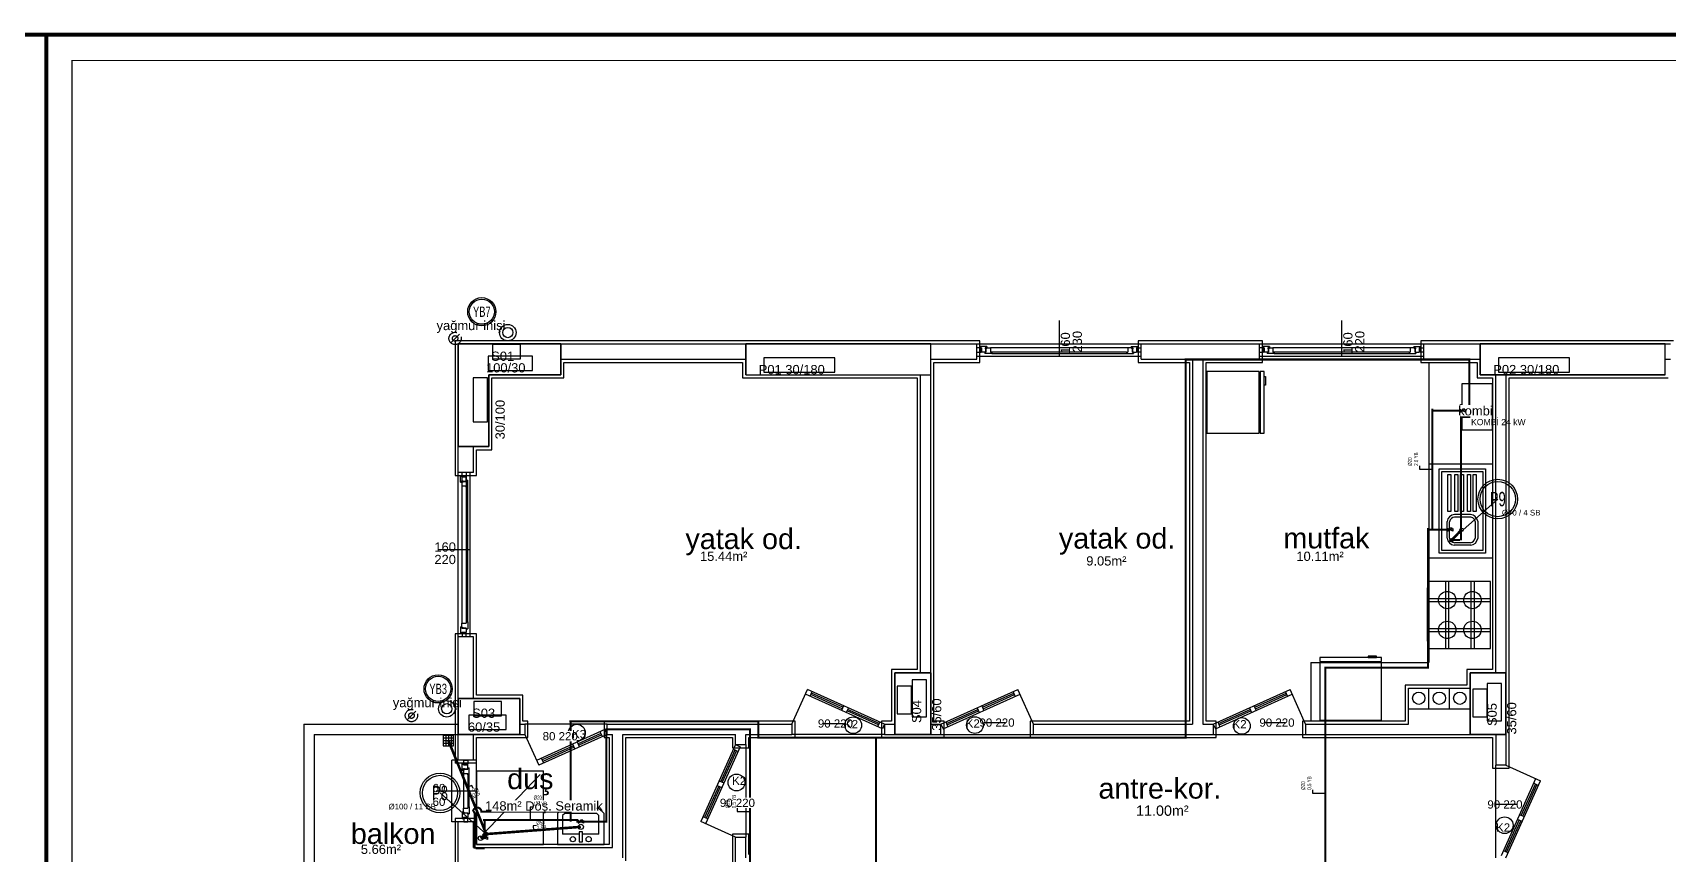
# Model space of a CAD drawing. Header units: centimetres. Extents: x -13133 to 30552, y -2 to 4552.
# Drawn here: x 12487 to 14079, y 2003 to 2802 of the extents above; entities that cross this region are included whole.
import ezdxf
from ezdxf.enums import TextEntityAlignment as Align

# ---------------------------------------------------------------- set-up
doc = ezdxf.new("R2010")
doc.units = ezdxf.units.CM
for name, pattern in [('BASMA HATTI', [31, 25, -6]), ('DASHED', [18, 12, -6]), ('PISSU HATTI', [26, 20, -6]), ('YAGMUR HATTI', [36, 30, -6])]:
    doc.linetypes.add(name, pattern=pattern)
for name, color, linetype in [('MTY-PISSU-CAP', 211, 'CONTINUOUS'), ('MTY-PISSU-KOLON', 211, 'DASHED'), ('MTY-TEMIZSU-CAP', 101, 'CONTINUOUS'), ('MTY-VANA', 1, 'CONTINUOUS'), ('MTY-YAGMURSU-KOLON NO', 7, 'CONTINUOUS'), ('MTY-YUK-BIRIMI', 7, 'CONTINUOUS'), ('ROTAS-CIHAZ', 135, 'CONTINUOUS'), ('ROTAS-MIMARI', 8, 'CONTINUOUS'), ('ROTAS-MIMARI-KOLON', 8, 'CONTINUOUS'), ('ROTAS-MIMARI-YAZI', 8, 'CONTINUOUS'), ('ROTAS-PAFTA', 7, 'CONTINUOUS'), ('ROTAS-PISSU-BORU-TAVANDAN', 6, 'PISSU HATTI'), ('ROTAS-PISSU-CAP', 211, 'CONTINUOUS'), ('ROTAS-PISSU-KOLONNO', 211, 'CONTINUOUS'), ('ROTAS-SICAKSU-BORU', 1, 'BASMA HATTI'), ('ROTAS-SOGUKSU-BORU', 5, 'CONTINUOUS'), ('ROTAS-TEFRIS', 15, 'CONTINUOUS'), ('ROTAS-YAGMUR-BORUSU', 3, 'YAGMUR HATTI')]:
    doc.layers.add(name, color=color, linetype=linetype)
doc.styles.add('ANOTATIVO', font='arial.ttf')
doc.styles.add('MTY_CAP', font='wturkce.SHX', dxfattribs={"width": 0.65, "height": 20})
doc.styles.add('MTYCAPLT', font='arial.ttf', dxfattribs={"width": 0.65, "height": 1})
doc.styles.add('ROTAS', font='arial.ttf')

# ---------------------------------------------------------------- blocks, each defined once
blk = doc.blocks.new('MTY-PIS SU CAP SB')
at = {"layer": 'MTY-PISSU-CAP'}
for p, q in [((0.83, 1.17), (0, 1.17)), ((0, 1.17), (0, 0))]:
    blk.add_line(p, q, dxfattribs=at)
at = {"layer": 'MTY-PISSU-CAP', "style": 'MTY_CAP', "width": 0.65}
blk.add_attdef('PSCP_001', (0.83, 1.29), '', height=1, dxfattribs=at)
at = {"layer": 'MTY-YUK-BIRIMI', "color": 211, "style": 'MTY_CAP', "width": 0.65}
blk.add_attdef('PS_001', (0.83, 0.07), '', height=1, dxfattribs=at)
blk = doc.blocks.new('MTY-PIS SU KOLON')
at = {"layer": 'MTY-PISSU-KOLON', "linetype": 'Continuous', "lineweight": -3}
blk.add_hatch(color=256, dxfattribs=at).paths.add_polyline_path([(-2.7, -0.1, 0.848135), (0, -0.1, -0.848135), (2.7, -0.1, 0.414214), (0, 2.6, 0.414214)])
blk.add_circle((0, 0), 3.5, dxfattribs=at)
blk = doc.blocks.new('MTY-KOLON NO PIS SU')
at = {"color": 6, "linetype": 'Continuous', "ltscale": 100}
blk.add_circle((0, 0), 27.5, dxfattribs=at)
at = {"color": 7, "linetype": 'Continuous', "ltscale": 100}
blk.add_circle((0, 0), 24.5, dxfattribs=at)
at = {"style": 'ANOTATIVO', "width": 0.65}
blk.add_attdef('K', text='', height=20, dxfattribs=at).set_placement((0, 0), align=Align.MIDDLE_CENTER)
blk = doc.blocks.new('MTY-KURESEL VANA')
at = {"layer": 'MTY-VANA'}
for p, q in [((0, 0), (0, 8)), ((0, 8), (8, 8))]:
    blk.add_line(p, q, dxfattribs=at)
blk.add_lwpolyline([(-10, 5), (-10, -5), (10, 5), (10, -5), (-10, 5)], dxfattribs=at)
at = {"layer": 'MTY-VANA', "style": 'MTYCAPLT', "width": 0.65}
blk.add_attdef('CAP', text='', height=10, dxfattribs=at).set_placement((-1.1, 0), align=Align.CENTER)
blk = doc.blocks.new('MTY-TEMIZ SU CAP MB')
at = {"layer": 'MTY-TEMIZSU-CAP'}
for p, q in [((0.83, 3.1), (0, 3.1)), ((0, 3.1), (0, 0))]:
    blk.add_line(p, q, dxfattribs=at)
at = {"layer": 'MTY-TEMIZSU-CAP', "style": 'MTY_CAP', "width": 0.65}
for tag, p in [('SOCP_001', (0.83, 4.92)), ('SCCP_001', (0.83, 1.92))]:
    blk.add_attdef(tag, p, '', height=1, dxfattribs=at)
at = {"layer": 'MTY-YUK-BIRIMI', "color": 101, "style": 'MTY_CAP', "width": 0.65}
for tag, p in [('SO_001', (0.83, 3.42)), ('SC_001', (0.83, 0.42))]:
    blk.add_attdef(tag, p, '', height=1, dxfattribs=at)
blk = doc.blocks.new('MTY-KOLON NO YAGMUR')
at = {"layer": 'MTY-YAGMURSU-KOLON NO', "linetype": 'Continuous', "ltscale": 100}
blk.add_circle((0, 0), 27.5, dxfattribs=at)
at = {"layer": 'MTY-YAGMURSU-KOLON NO', "color": 7, "linetype": 'Continuous', "ltscale": 100}
blk.add_circle((0, 0), 24.5, dxfattribs=at)
at = {"style": 'ANOTATIVO', "width": 0.65}
blk.add_attdef('K', text='', height=20, dxfattribs=at).set_placement((0, 0), align=Align.MIDDLE_CENTER)

msp = doc.modelspace()

# ---------------------------------------------------------------- linework, layer by layer
at = {"layer": 'ROTAS-MIMARI'}
for p, q in [((13485.8, 2522.1), (13485.8, 2487.4)), ((13760.8, 2522.1), (13760.8, 2487.4)), ((13000.8, 2502.2), (12897.8, 2502.2)), ((12897.8, 2502.2), (12897.8, 2399.2)), ((13180.8, 2502.2), (13000.8, 2502.2)), ((13360.8, 2502.2), (13180.8, 2502.2)), ((13408.8, 2502.2), (13360.8, 2502.2)), ((13408.8, 2481.2), (13408.8, 2502.2)), ((13683.8, 2502.2), (13562.8, 2502.2)), ((13562.8, 2502.2), (13562.8, 2481.2)), ((13683.8, 2481.2), (13683.8, 2502.2)), ((13895.8, 2502.2), (13837.8, 2502.2)), ((13837.8, 2502.2), (13837.8, 2481.2)), ((14075.8, 2502.2), (13895.8, 2502.2)), ((14083.8, 2502.2), (14075.8, 2502.2)), ((13000.8, 2499.2), (13180.8, 2499.2)), ((13000.8, 2484.2), (13180.8, 2484.2)), ((13360.8, 2499.2), (13405.8, 2499.2)), ((13360.8, 2484.2), (13405.8, 2484.2)), ((13405.8, 2484.2), (13405.8, 2499.2)), ((13405.8, 2484.2), (13405.8, 2499.2)), ((13405.8, 2499.2), (13565.8, 2499.2)), ((13409.8, 2495.2), (13405.8, 2495.2)), ((13405.8, 2491.2), (13409.8, 2491.2)), ((13405.8, 2487.4), (13565.8, 2487.4)), ((13409.1, 2496.8), (13409.1, 2495.4)), ((13415.5, 2496.8), (13409.1, 2496.8)), ((13410.3, 2495.4), (13409.1, 2495.4)), ((13409.8, 2491.2), (13409.8, 2495.2)), ((13410.3, 2495.4), (13410.3, 2491.2)), ((13414.3, 2491.2), (13410.3, 2491.2)), ((13413.4, 2491.2), (13414.6, 2491.2)), ((13413.4, 2491.2), (13413.4, 2489.8)), ((13420.2, 2489.8), (13413.4, 2489.8)), ((13414, 2495.4), (13414, 2494.4)), ((13415.5, 2495.4), (13414, 2495.4)), ((13414.3, 2494.4), (13414, 2494.4)), ((13414.3, 2494.4), (13414.3, 2491.2)), ((13414.6, 2495.4), (13419, 2495.4)), ((13414.6, 2495.4), (13414.6, 2494.9)), ((13414.9, 2494.9), (13414.6, 2494.9)), ((13414.9, 2494.4), (13414.6, 2494.4)), ((13414.6, 2494.4), (13414.6, 2491.2)), ((13414.9, 2494.9), (13414.9, 2494.4)), ((13415.5, 2496.8), (13415.5, 2495.4)), ((13552.6, 2495.4), (13419, 2495.4)), ((13419, 2495.4), (13419, 2491.2)), ((13420.2, 2491.2), (13419, 2491.2)), ((13551.4, 2491.2), (13420.2, 2491.2)), ((13420.2, 2491.2), (13420.2, 2489.8)), ((13420.2, 2489.8), (13551.4, 2489.8)), ((13551.4, 2491.2), (13551.4, 2489.8)), ((13551.4, 2491.2), (13552.6, 2491.2)), ((13551.4, 2489.8), (13558.2, 2489.8)), ((13557, 2495.4), (13552.6, 2495.4)), ((13552.6, 2495.4), (13552.6, 2491.2)), ((13556.1, 2496.8), (13556.1, 2495.4)), ((13556.1, 2496.8), (13562.5, 2496.8)), ((13556.1, 2495.4), (13557.6, 2495.4)), ((13556.7, 2494.9), (13557, 2494.9)), ((13556.7, 2494.9), (13556.7, 2494.4)), ((13556.7, 2494.4), (13557, 2494.4)), ((13557, 2495.4), (13557, 2494.9)), ((13557, 2494.4), (13557, 2491.2)), ((13558.2, 2491.2), (13557, 2491.2)), ((13557.3, 2494.4), (13557.3, 2491.2)), ((13557.3, 2494.4), (13557.6, 2494.4)), ((13557.3, 2491.2), (13561.3, 2491.2)), ((13557.6, 2495.4), (13557.6, 2494.4)), ((13558.2, 2491.2), (13558.2, 2489.8)), ((13561.3, 2495.4), (13561.3, 2491.2)), ((13561.3, 2495.4), (13562.5, 2495.4)), ((13561.8, 2495.2), (13565.8, 2495.2)), ((13561.8, 2491.2), (13561.8, 2495.2)), ((13565.8, 2491.2), (13561.8, 2491.2)), ((13562.5, 2496.8), (13562.5, 2495.4)), ((13565.8, 2499.2), (13680.8, 2499.2)), ((13565.8, 2484.2), (13565.8, 2499.2)), ((13565.8, 2484.2), (13615.8, 2484.2)), ((13615.8, 2484.2), (13615.8, 2129.2)), ((13625.8, 2484.2), (13625.8, 2129.2)), ((13625.8, 2484.2), (13680.8, 2484.2)), ((13680.8, 2484.2), (13680.8, 2499.2)), ((13680.8, 2484.2), (13680.8, 2499.2)), ((13680.8, 2499.2), (13840.8, 2499.2)), ((13684.8, 2495.2), (13680.8, 2495.2)), ((13680.8, 2491.2), (13684.8, 2491.2)), ((13680.8, 2487.4), (13840.8, 2487.4)), ((13684.1, 2496.8), (13684.1, 2495.4)), ((13690.5, 2496.8), (13684.1, 2496.8)), ((13685.3, 2495.4), (13684.1, 2495.4)), ((13684.8, 2491.2), (13684.8, 2495.2)), ((13685.3, 2495.4), (13685.3, 2491.2)), ((13689.3, 2491.2), (13685.3, 2491.2)), ((13688.4, 2491.2), (13689.6, 2491.2)), ((13688.4, 2491.2), (13688.4, 2489.8)), ((13695.2, 2489.8), (13688.4, 2489.8)), ((13689, 2495.4), (13689, 2494.4)), ((13690.5, 2495.4), (13689, 2495.4)), ((13689.3, 2494.4), (13689, 2494.4)), ((13689.3, 2494.4), (13689.3, 2491.2)), ((13689.6, 2495.4), (13694, 2495.4)), ((13689.6, 2495.4), (13689.6, 2494.9)), ((13689.9, 2494.9), (13689.6, 2494.9)), ((13689.9, 2494.4), (13689.6, 2494.4)), ((13689.6, 2494.4), (13689.6, 2491.2)), ((13689.9, 2494.9), (13689.9, 2494.4)), ((13690.5, 2496.8), (13690.5, 2495.4)), ((13827.6, 2495.4), (13694, 2495.4)), ((13694, 2495.4), (13694, 2491.2)), ((13695.2, 2491.2), (13694, 2491.2)), ((13826.4, 2491.2), (13695.2, 2491.2)), ((13695.2, 2491.2), (13695.2, 2489.8)), ((13695.2, 2489.8), (13826.4, 2489.8)), ((13826.4, 2491.2), (13826.4, 2489.8)), ((13826.4, 2491.2), (13827.6, 2491.2)), ((13826.4, 2489.8), (13833.2, 2489.8)), ((13832, 2495.4), (13827.6, 2495.4)), ((13827.6, 2495.4), (13827.6, 2491.2)), ((13831.1, 2496.8), (13831.1, 2495.4)), ((13831.1, 2496.8), (13837.5, 2496.8)), ((13831.1, 2495.4), (13832.6, 2495.4)), ((13831.7, 2494.9), (13832, 2494.9)), ((13831.7, 2494.9), (13831.7, 2494.4)), ((13831.7, 2494.4), (13832, 2494.4)), ((13832, 2495.4), (13832, 2494.9)), ((13832, 2494.4), (13832, 2491.2)), ((13833.2, 2491.2), (13832, 2491.2)), ((13832.3, 2494.4), (13832.3, 2491.2)), ((13832.3, 2494.4), (13832.6, 2494.4)), ((13832.3, 2491.2), (13836.3, 2491.2)), ((13832.6, 2495.4), (13832.6, 2494.4)), ((13833.2, 2491.2), (13833.2, 2489.8)), ((13836.3, 2495.4), (13836.3, 2491.2)), ((13836.3, 2495.4), (13837.5, 2495.4)), ((13836.8, 2495.2), (13840.8, 2495.2)), ((13836.8, 2491.2), (13836.8, 2495.2)), ((13840.8, 2491.2), (13836.8, 2491.2)), ((13837.5, 2496.8), (13837.5, 2495.4)), ((13840.8, 2499.2), (13895.8, 2499.2)), ((13840.8, 2484.2), (13840.8, 2499.2)), ((13840.8, 2484.2), (13840.8, 2499.2)), ((13840.8, 2484.2), (13895.8, 2484.2)), ((14075.8, 2499.2), (14080.8, 2499.2)), ((14075.8, 2484.2), (14080.8, 2484.2)), ((13003.8, 2481.2), (13177.8, 2481.2)), ((13003.8, 2466.2), (13003.8, 2481.2)), ((13177.8, 2481.2), (13177.8, 2466.2)), ((13350.8, 2179.2), (13350.8, 2469.2)), ((13360.8, 2179.2), (13360.8, 2469.2)), ((13363.8, 2481.2), (13408.8, 2481.2)), ((13363.8, 2466.2), (13363.8, 2481.2)), ((13562.8, 2481.2), (13612.8, 2481.2)), ((13612.8, 2481.2), (13612.8, 2132.2)), ((13628.8, 2132.2), (13628.8, 2481.2)), ((13628.8, 2481.2), (13683.8, 2481.2)), ((13680.6, 2472.2), (13629.5, 2472.2)), ((13629.5, 2472.2), (13629.5, 2412.2)), ((13680.6, 2412.2), (13680.6, 2472.2)), ((13681.6, 2472.2), (13681.6, 2412.2)), ((13685.5, 2472.2), (13681.6, 2472.2)), ((13685.5, 2412.2), (13685.5, 2472.2)), ((13837.8, 2481.2), (13892.8, 2481.2)), ((13845.8, 2481.2), (13845.8, 2189.2)), ((13892.8, 2481.2), (13892.8, 2466.2)), ((13910.8, 2469.2), (13900.8, 2469.2)), ((13910.8, 2179.2), (13910.8, 2469.2)), ((13920.8, 2469.2), (13920.8, 2179.2)), ((12933.8, 2396.2), (12933.8, 2466.2)), ((12933.8, 2466.2), (13003.8, 2466.2)), ((13177.8, 2466.2), (13347.8, 2466.2)), ((13347.8, 2466.2), (13347.8, 2182.2)), ((13363.8, 2177.2), (13363.8, 2466.2)), ((13680.6, 2467.2), (13681.6, 2467.2)), ((13685.5, 2467.5), (13686.6, 2467.5)), ((13685.5, 2459.1), (13685.5, 2467.5)), ((13686.6, 2459.1), (13685.5, 2459.1)), ((13686.6, 2467.5), (13686.6, 2459.1)), ((13877.8, 2460.2), (13877.8, 2415.2)), ((13907.8, 2460.2), (13877.8, 2460.2)), ((13892.8, 2466.2), (13897.8, 2466.2)), ((13897.8, 2466.2), (13907.8, 2466.2)), ((13907.8, 2466.2), (13907.8, 2182.2)), ((13907.8, 2415.2), (13907.8, 2460.2)), ((13923.8, 2179.2), (13923.8, 2466.2)), ((13923.8, 2466.2), (14078.8, 2466.2)), ((13876.5, 2435.2), (13876.5, 2440.1)), ((13876.5, 2440.1), (13877.8, 2440.1)), ((13877.8, 2435.2), (13876.5, 2435.2)), ((13629.5, 2412.2), (13680.6, 2412.2)), ((13680.6, 2417.2), (13681.6, 2417.2)), ((13681.6, 2412.2), (13685.5, 2412.2)), ((13907.8, 2415.2), (13877.8, 2415.2)), ((12897.8, 2399.2), (12897.8, 2371.2)), ((12900.8, 2374.2), (12900.8, 2399.2)), ((12915.8, 2374.2), (12915.8, 2399.2)), ((12918.8, 2371.2), (12918.8, 2396.2)), ((12918.8, 2396.2), (12933.8, 2396.2)), ((12915.8, 2374.2), (12900.8, 2374.2)), ((12900.8, 2214.2), (12900.8, 2374.2)), ((12904.8, 2370.2), (12904.8, 2374.2)), ((12908.8, 2374.2), (12908.8, 2370.2)), ((12912.6, 2214.2), (12912.6, 2374.2)), ((13845.8, 2382.5), (13907.8, 2382.5)), ((13855.9, 2295.7), (13855.9, 2377.5)), ((13855.9, 2377.5), (13900.9, 2377.5)), ((13858.4, 2298.2), (13858.4, 2375)), ((13858.4, 2375), (13898.4, 2375)), ((13864.1, 2336.2), (13864.1, 2372.2)), ((13864.1, 2372.2), (13867.1, 2372.2)), ((13867.1, 2372.2), (13867.1, 2336.2)), ((13870.9, 2336.2), (13870.9, 2372.2)), ((13870.9, 2372.2), (13873.9, 2372.2)), ((13873.9, 2372.2), (13873.9, 2336.2)), ((13876.4, 2336.2), (13876.4, 2372.2)), ((13876.4, 2372.2), (13879.4, 2372.2)), ((13879.4, 2372.2), (13879.4, 2336.2)), ((13883.2, 2336.2), (13883.2, 2372.2)), ((13883.2, 2372.2), (13886.2, 2372.2)), ((13886.2, 2372.2), (13886.2, 2336.2)), ((13888.7, 2336.2), (13888.7, 2372.2)), ((13888.7, 2372.2), (13891.7, 2372.2)), ((13891.7, 2372.2), (13891.7, 2336.2)), ((13898.4, 2375), (13898.4, 2298.2)), ((13900.9, 2377.5), (13900.9, 2295.7)), ((12897.8, 2371.2), (12918.8, 2371.2)), ((12903.2, 2370.9), (12904.6, 2370.9)), ((12903.2, 2364.5), (12903.2, 2370.9)), ((12903.2, 2364.5), (12904.6, 2364.5)), ((12904.6, 2370.9), (12904.6, 2227.4)), ((12904.6, 2369.7), (12904.6, 2370.9)), ((12904.6, 2369.7), (12908.8, 2369.7)), ((12904.6, 2366), (12905.6, 2366)), ((12904.6, 2364.5), (12904.6, 2366)), ((12904.6, 2365.4), (12904.6, 2361)), ((12904.6, 2365.4), (12905.1, 2365.4)), ((12904.6, 2361), (12908.8, 2361)), ((12908.8, 2370.2), (12904.8, 2370.2)), ((12905.1, 2365.1), (12905.1, 2365.4)), ((12905.1, 2365.1), (12905.6, 2365.1)), ((12905.6, 2365.7), (12905.6, 2366)), ((12905.6, 2365.7), (12908.8, 2365.7)), ((12905.6, 2365.1), (12905.6, 2365.4)), ((12905.6, 2365.4), (12908.8, 2365.4)), ((12908.8, 2369.7), (12908.8, 2228.6)), ((12908.8, 2365.7), (12908.8, 2369.7)), ((12908.8, 2366.6), (12908.8, 2365.4)), ((12908.8, 2366.6), (12910.2, 2366.6)), ((12908.8, 2359.8), (12908.8, 2361)), ((12908.8, 2359.8), (12910.2, 2359.8)), ((12910.2, 2228.6), (12910.2, 2366.6)), ((12910.2, 2359.8), (12910.2, 2366.6)), ((13863.4, 2310), (13863.4, 2326.4)), ((13867.1, 2336.2), (13864.1, 2336.2)), ((13865.9, 2310.3), (13865.9, 2326.1)), ((13886.1, 2333.2), (13870.7, 2333.2)), ((13884.4, 2330.7), (13870.7, 2330.7)), ((13873.9, 2336.2), (13870.9, 2336.2)), ((13879.4, 2336.2), (13876.4, 2336.2)), ((13886.2, 2336.2), (13883.2, 2336.2)), ((13891.7, 2336.2), (13888.7, 2336.2)), ((13890.9, 2326.3), (13890.9, 2310.1)), ((13893.4, 2326.6), (13893.4, 2309.8)), ((12881.2, 2299.2), (12912.6, 2299.2)), ((13900.9, 2295.7), (13855.9, 2295.7)), ((13898.4, 2298.2), (13858.4, 2298.2)), ((13886.5, 2303.2), (13870.3, 2303.2)), ((13886.3, 2305.7), (13870.6, 2305.7)), ((13907.8, 2290.7), (13845.8, 2290.7)), ((13844.5, 2261.8), (13845.8, 2261.8)), ((13844.5, 2220), (13844.5, 2261.8)), ((13905.8, 2267.9), (13845.8, 2267.9)), ((13845.8, 2202.9), (13845.8, 2267.9)), ((13861.9, 2267.9), (13861.9, 2202.9)), ((13864.9, 2267.9), (13864.9, 2202.9)), ((13886.7, 2267.9), (13886.7, 2202.9)), ((13889.7, 2267.9), (13889.7, 2202.9)), ((13905.8, 2202.9), (13905.8, 2267.9)), ((13845.8, 2251.4), (13905.8, 2251.4)), ((13845.8, 2248.4), (13905.8, 2248.4)), ((12897.8, 2217.2), (12897.8, 2154.2)), ((12918.8, 2217.2), (12897.8, 2217.2)), ((12900.8, 2154.2), (12900.8, 2214.2)), ((12915.8, 2214.2), (12900.8, 2214.2)), ((12903.2, 2223.9), (12903.2, 2217.5)), ((12903.2, 2223.9), (12904.6, 2223.9)), ((12903.2, 2217.5), (12904.6, 2217.5)), ((12904.6, 2227.4), (12908.8, 2227.4)), ((12904.6, 2223), (12904.6, 2227.4)), ((12904.6, 2223.9), (12904.6, 2222.4)), ((12904.6, 2223), (12905.1, 2223)), ((12904.6, 2222.4), (12905.6, 2222.4)), ((12904.6, 2218.7), (12904.6, 2217.5)), ((12904.6, 2218.7), (12908.8, 2218.7)), ((12904.8, 2218.2), (12904.8, 2214.2)), ((12908.8, 2218.2), (12904.8, 2218.2)), ((12905.1, 2223.3), (12905.6, 2223.3)), ((12905.1, 2223.3), (12905.1, 2223)), ((12905.6, 2223.3), (12905.6, 2223)), ((12905.6, 2223), (12908.8, 2223)), ((12905.6, 2222.7), (12905.6, 2222.4)), ((12905.6, 2222.7), (12908.8, 2222.7)), ((12908.8, 2228.6), (12908.8, 2227.4)), ((12908.8, 2228.6), (12910.2, 2228.6)), ((12908.8, 2221.8), (12908.8, 2223)), ((12908.8, 2222.7), (12908.8, 2218.7)), ((12908.8, 2221.8), (12910.2, 2221.8)), ((12908.8, 2214.2), (12908.8, 2218.2)), ((12910.2, 2228.6), (12910.2, 2221.8)), ((12915.8, 2154.2), (12915.8, 2214.2)), ((12918.8, 2157.2), (12918.8, 2217.2)), ((13844.5, 2210), (13844.5, 2220)), ((13845.8, 2222.3), (13905.8, 2222.3)), ((13845.8, 2219.3), (13905.8, 2219.3)), ((13845.8, 2210), (13844.5, 2210)), ((13845.8, 2202.9), (13905.8, 2202.9)), ((13322.8, 2182.2), (13322.8, 2132.2)), ((13347.8, 2182.2), (13322.8, 2182.2)), ((13730.8, 2189.2), (13845.8, 2189.2)), ((13730.8, 2189.2), (13730.8, 2132.2)), ((13799.6, 2194.1), (13739.6, 2194.1)), ((13739.6, 2194.1), (13739.6, 2190.2)), ((13739.6, 2190.2), (13799.6, 2190.2)), ((13799.6, 2189.2), (13739.6, 2189.2)), ((13739.6, 2189.2), (13739.6, 2133.1)), ((13744.6, 2189.2), (13744.6, 2190.2)), ((13794.9, 2195.2), (13786.6, 2195.2)), ((13786.6, 2195.2), (13786.6, 2194.1)), ((13786.6, 2194.1), (13794.9, 2194.1)), ((13794.6, 2189.2), (13794.6, 2190.2)), ((13794.9, 2194.1), (13794.9, 2195.2)), ((13799.6, 2190.2), (13799.6, 2194.1)), ((13799.6, 2133.1), (13799.6, 2189.2)), ((13907.8, 2182.2), (13882.8, 2182.2)), ((13882.8, 2182.2), (13882.8, 2167.2)), ((13363.8, 2132.2), (13363.8, 2177.2)), ((13882.8, 2167.2), (13822.8, 2167.2)), ((13822.8, 2167.2), (13822.8, 2164.2)), ((13923.8, 2119.2), (13923.8, 2179.2)), ((12897.8, 2154.2), (12897.8, 2119.2)), ((12963.8, 2157.2), (12918.8, 2157.2)), ((12963.8, 2132.2), (12963.8, 2157.2)), ((13225.8, 2129.2), (13240.9, 2162.9)), ((13313.8, 2124.7), (13238.9, 2158.3)), ((13315.8, 2129.2), (13240.9, 2162.9)), ((13243.5, 2156.3), (13245.5, 2160.8)), ((13274.8, 2144.2), (13244.2, 2157.9)), ((13275.4, 2145.6), (13244.8, 2159.3)), ((13370.8, 2129.2), (13445.7, 2162.9)), ((13372.9, 2124.7), (13447.8, 2158.3)), ((13411.2, 2145.6), (13441.8, 2159.3)), ((13411.9, 2144.2), (13442.5, 2157.9)), ((13443.2, 2156.3), (13441.1, 2160.8)), ((13460.8, 2129.2), (13445.7, 2162.9)), ((13635.8, 2129.2), (13710.7, 2162.9)), ((13637.9, 2124.7), (13712.8, 2158.3)), ((13676.2, 2145.6), (13706.8, 2159.3)), ((13676.9, 2144.2), (13707.5, 2157.9)), ((13708.2, 2156.3), (13706.1, 2160.8)), ((13725.8, 2129.2), (13710.7, 2162.9)), ((13822.8, 2164.2), (13822.8, 2132.2)), ((13825.8, 2129.2), (13825.8, 2164.2)), ((13825.8, 2164.2), (13885.8, 2164.2)), ((13825.8, 2164.2), (13885.8, 2164.2)), ((13825.8, 2164.2), (13885.8, 2164.2)), ((13825.8, 2164.2), (13885.8, 2164.2)), ((13825.8, 2164.2), (13885.8, 2164.2)), ((13845.8, 2144.2), (13845.8, 2164.2)), ((13865.8, 2144.2), (13865.8, 2164.2)), ((13276.1, 2147.1), (13274.1, 2142.5)), ((13280.7, 2145), (13278.6, 2140.5)), ((13309.9, 2128.4), (13279.4, 2142.1)), ((13310.6, 2129.8), (13280, 2143.5)), ((13376.1, 2129.8), (13406.7, 2143.5)), ((13376.7, 2128.4), (13407.3, 2142.1)), ((13406, 2145), (13408, 2140.5)), ((13410.5, 2147.1), (13412.6, 2142.5)), ((13641.1, 2129.8), (13671.7, 2143.5)), ((13641.7, 2128.4), (13672.3, 2142.1)), ((13671, 2145), (13673, 2140.5)), ((13675.5, 2147.1), (13677.6, 2142.5)), ((13825.8, 2144.2), (13885.8, 2144.2)), ((12896.4, 2118.1), (12886.4, 2118.1)), ((12886.4, 2118.1), (12886.4, 2108.1)), ((12888.8, 2118.1), (12888.8, 2108.1)), ((12891.4, 2118.1), (12891.4, 2108.1)), ((12894.1, 2118.1), (12894.1, 2108.1)), ((12896.4, 2108.1), (12896.4, 2118.1)), ((12897.8, 2119.2), (12897.8, 2091.2)), ((12900.8, 2094.2), (12900.8, 2119.2)), ((12915.8, 2094.2), (12915.8, 2119.2)), ((12960.8, 2129.2), (12965.8, 2129.2)), ((12960.8, 2119.2), (12965.8, 2119.2)), ((12968.8, 2132.2), (12963.8, 2132.2)), ((13045.8, 2129.2), (12965.8, 2129.2)), ((12965.8, 2119.2), (12979.3, 2089.3)), ((12968.8, 2116.2), (12968.8, 2132.2)), ((13043.8, 2123.8), (12977.2, 2093.9)), ((13045.8, 2119.2), (12979.3, 2089.3)), ((12989.8, 2117.9), (13007.9, 2117.9)), ((13039.9, 2120.1), (13017.7, 2110.1)), ((13040.6, 2118.7), (13018.3, 2108.7)), ((13041.3, 2117.2), (13039.2, 2121.7)), ((13228.8, 2132.2), (13043, 2132.2)), ((13043, 2132.2), (13043, 2116.2)), ((13045.8, 2119.2), (13043.8, 2123.8)), ((13046, 2129.2), (13225.8, 2129.2)), ((13046, 2119.2), (13046, 2129.2)), ((13046, 2119.2), (13051, 2119.2)), ((13051, 2009.2), (13051, 2119.2)), ((13061, 2119.2), (13170.8, 2119.2)), ((13061, 1999.2), (13061, 2119.2)), ((13170.8, 2109.2), (13170.8, 2119.2)), ((13180.8, 2109.2), (13180.8, 2119.2)), ((13180.8, 2119.2), (13225.8, 2119.2)), ((13225.8, 2129.2), (13225.8, 2119.2)), ((13315.8, 2119.2), (13225.8, 2119.2)), ((13228.8, 2116.2), (13228.8, 2132.2)), ((13256.7, 2129.9), (13276, 2129.9)), ((13311.3, 2131.3), (13309.2, 2126.7)), ((13322.8, 2132.2), (13312.8, 2132.2)), ((13312.8, 2132.2), (13312.8, 2116.2)), ((13315.8, 2129.2), (13313.8, 2124.7)), ((13315.8, 2129.2), (13325.8, 2129.2)), ((13315.8, 2129.2), (13315.8, 2119.2)), ((13315.8, 2119.2), (13325.8, 2119.2)), ((13360.8, 2129.2), (13370.8, 2129.2)), ((13360.8, 2119.2), (13370.8, 2119.2)), ((13373.8, 2132.2), (13363.8, 2132.2)), ((13370.8, 2119.2), (13370.8, 2129.2)), ((13370.8, 2129.2), (13372.9, 2124.7)), ((13370.8, 2119.2), (13460.8, 2119.2)), ((13373.8, 2116.2), (13373.8, 2132.2)), ((13375.4, 2131.3), (13377.4, 2126.7)), ((13414, 2130.8), (13433.4, 2130.8)), ((13612.8, 2132.2), (13457.8, 2132.2)), ((13457.8, 2132.2), (13457.8, 2116.2)), ((13460.8, 2129.2), (13615.8, 2129.2)), ((13460.8, 2119.2), (13460.8, 2129.2)), ((13460.8, 2119.2), (13635.8, 2119.2)), ((13625.8, 2129.2), (13635.8, 2129.2)), ((13638.8, 2132.2), (13628.8, 2132.2)), ((13635.8, 2129.2), (13635.8, 2119.2)), ((13635.8, 2129.2), (13637.9, 2124.7)), ((13635.8, 2119.2), (13725.8, 2119.2)), ((13638.8, 2116.2), (13638.8, 2132.2)), ((13640.4, 2131.3), (13642.4, 2126.7)), ((13686.5, 2130.8), (13705.8, 2130.8)), ((13822.8, 2132.2), (13722.8, 2132.2)), ((13722.8, 2132.2), (13722.8, 2116.2)), ((13725.8, 2129.2), (13825.8, 2129.2)), ((13725.8, 2129.2), (13725.8, 2119.2)), ((13725.8, 2119.2), (13885.8, 2119.2)), ((13739.6, 2133.1), (13799.6, 2133.1)), ((13910.8, 2119.2), (13910.8, 2089.2)), ((13920.8, 2119.2), (13920.8, 2089.2)), ((13923.8, 2086.2), (13923.8, 2119.2)), ((12886.4, 2115.7), (12896.4, 2115.7)), ((12886.4, 2113.1), (12896.4, 2113.1)), ((12886.4, 2110.6), (12896.4, 2110.6)), ((12886.4, 2108.1), (12896.4, 2108.1)), ((12918.8, 2116.2), (12960.8, 2116.2)), ((12918.8, 2091.2), (12918.8, 2116.2)), ((12960.8, 2116.2), (12968.8, 2116.2)), ((13013.1, 2108.1), (12982.5, 2094.3)), ((13013.8, 2106.6), (12983.2, 2092.9)), ((13014.4, 2105.1), (13012.4, 2109.7)), ((13019, 2107.2), (13016.9, 2111.7)), ((13043, 2116.2), (13048, 2116.2)), ((13048, 2116.2), (13048, 2012.2)), ((13064, 2116.2), (13167.8, 2116.2)), ((13064, 1996.2), (13064, 2116.2)), ((13170.8, 2109.2), (13137.2, 2034.4)), ((13175.4, 2107.2), (13141.7, 2032.3)), ((13170.3, 2104), (13156.5, 2073.4)), ((13171.7, 2103.4), (13158, 2072.8)), ((13167.8, 2116.2), (13167.8, 2106.2)), ((13167.8, 2106.2), (13183.8, 2106.2)), ((13168.8, 2104.7), (13173.3, 2102.6)), ((13170.8, 2109.2), (13180.8, 2109.2)), ((13170.8, 2109.2), (13175.4, 2107.2)), ((13180.8, 2109.2), (13180.8, 2019.2)), ((13183.8, 2106.2), (13183.8, 2116.2)), ((13183.8, 2116.2), (13228.8, 2116.2)), ((13312.8, 2116.2), (13373.8, 2116.2)), ((13457.8, 2116.2), (13638.8, 2116.2)), ((13722.8, 2116.2), (13882.8, 2116.2)), ((13882.8, 2116.2), (13907.8, 2116.2)), ((13907.8, 2116.2), (13907.8, 2086.2)), ((12894.8, 2034.2), (12894.8, 2094.2)), ((12900.8, 2094.2), (12894.8, 2094.2)), ((12918.8, 2091.2), (12897.8, 2091.2)), ((12915.8, 2094.2), (12900.8, 2094.2)), ((12904.7, 2084.5), (12904.7, 2090.9)), ((12904.7, 2090.9), (12906.1, 2090.9)), ((12906.1, 2089.7), (12906.1, 2090.9)), ((12906.1, 2089.7), (12910.3, 2089.7)), ((12906.1, 2084.5), (12906.1, 2086)), ((12906.1, 2086), (12907.1, 2086)), ((12906.3, 2090.2), (12906.3, 2094.2)), ((12906.3, 2094.2), (12910.3, 2094.2)), ((12910.3, 2090.2), (12906.3, 2090.2)), ((12907.1, 2085.7), (12907.1, 2086)), ((12907.1, 2085.7), (12910.3, 2085.7)), ((12910.3, 2094.2), (12910.3, 2090.2)), ((12910.3, 2085.7), (12910.3, 2089.7)), ((12910.3, 2086.6), (12911.7, 2086.6)), ((12910.3, 2086.6), (12910.3, 2085.4)), ((12911.7, 2079.8), (12911.7, 2086.6)), ((12918.8, 2094.2), (12915.8, 2094.2)), ((12918.8, 2034.2), (12918.8, 2094.2)), ((12981.8, 2095.9), (12983.8, 2091.4)), ((13907.8, 2086.2), (13923.8, 2086.2)), ((13920.8, 2089.2), (13910.8, 2089.2)), ((13910.8, 1999.2), (13910.8, 2089.2)), ((13920.8, 2089.2), (13954.5, 2074.1)), ((12904.7, 2084.5), (12906.1, 2084.5)), ((12906.1, 2085.4), (12906.6, 2085.4)), ((12906.1, 2085.4), (12906.1, 2081)), ((12906.1, 2081), (12910.3, 2081)), ((12906.1, 2081), (12906.1, 2047.4)), ((12906.6, 2085.1), (12906.6, 2085.4)), ((12906.6, 2085.1), (12907.1, 2085.1)), ((12907.1, 2085.4), (12910.3, 2085.4)), ((12907.1, 2085.1), (12907.1, 2085.4)), ((12910.3, 2079.8), (12910.3, 2081)), ((12910.3, 2079.8), (12911.7, 2079.8)), ((12910.3, 2079.8), (12910.3, 2048.6)), ((12911.7, 2048.6), (12911.7, 2079.8)), ((12918.8, 2012.2), (12918.8, 2083.6)), ((12918.8, 2083.6), (12918.8, 2012.2)), ((12918.8, 2083.6), (12983.8, 2083.6)), ((12980.8, 2080.1), (12924.6, 2021.5)), ((12983.8, 2012.2), (12983.8, 2083.6)), ((13155, 2074.1), (13159.6, 2072)), ((13916.3, 2001.3), (13949.9, 2076.2)), ((13920.8, 1999.2), (13954.5, 2074.1)), ((13935.7, 2040.3), (13949.5, 2070.9)), ((13937.2, 2039.6), (13950.9, 2070.2)), ((13947.9, 2071.6), (13952.4, 2069.6)), ((12879.6, 2064.2), (12918.8, 2064.2)), ((13154.5, 2068.8), (13140.7, 2038.2)), ((13155.9, 2068.2), (13142.2, 2037.6)), ((13153, 2069.5), (13157.5, 2067.5)), ((12904.7, 2043.9), (12904.7, 2037.5)), ((12904.7, 2043.9), (12906.1, 2043.9)), ((12906.1, 2047.4), (12910.3, 2047.4)), ((12906.1, 2043), (12906.1, 2047.4)), ((12906.1, 2043.9), (12906.1, 2042.4)), ((12906.1, 2043), (12906.6, 2043)), ((12906.1, 2042.4), (12907.1, 2042.4)), ((12906.1, 2038.7), (12906.1, 2037.5)), ((12906.1, 2038.7), (12910.3, 2038.7)), ((12906.3, 2038.2), (12906.3, 2034.2)), ((12910.3, 2038.2), (12906.3, 2038.2)), ((12906.6, 2043.3), (12907.1, 2043.3)), ((12906.6, 2043.3), (12906.6, 2043)), ((12907.1, 2043.3), (12907.1, 2043)), ((12907.1, 2043), (12910.3, 2043)), ((12907.1, 2042.7), (12907.1, 2042.4)), ((12907.1, 2042.7), (12910.3, 2042.7)), ((12910.3, 2048.6), (12910.3, 2047.4)), ((12910.3, 2048.6), (12911.7, 2048.6)), ((12910.3, 2041.8), (12910.3, 2043)), ((12910.3, 2042.7), (12910.3, 2038.7)), ((12910.3, 2041.8), (12911.7, 2041.8)), ((12910.3, 2034.2), (12910.3, 2038.2)), ((12911.7, 2048.6), (12911.7, 2041.8)), ((13002.5, 2047.2), (12997.5, 2042.2)), ((12997.5, 2042.2), (12997.5, 2012.2)), ((13037.9, 2047.2), (13002.5, 2047.2)), ((13004.6, 2042.2), (13002.5, 2040.2)), ((13002.5, 2040.2), (13002.5, 2022.2)), ((13035.8, 2042.2), (13004.6, 2042.2)), ((13037.9, 2040.2), (13035.8, 2042.2)), ((13042.9, 2042.2), (13037.9, 2047.2)), ((13037.9, 2022.2), (13037.9, 2040.2)), ((13042.9, 2012.2), (13042.9, 2042.2)), ((13143.8, 2036.9), (13139.2, 2038.9)), ((13161.3, 2052.5), (13180.6, 2052.5)), ((13931, 2051.1), (13911.7, 2051.1)), ((13938.7, 2039), (13934.1, 2041)), ((12900.8, 2034.2), (12894.8, 2034.2)), ((12897.8, 2037.2), (12897.8, 1981.2)), ((12918.8, 2037.2), (12897.8, 2037.2)), ((12900.8, 1984.2), (12900.8, 2034.2)), ((12915.8, 2034.2), (12900.8, 2034.2)), ((12904.7, 2037.5), (12906.1, 2037.5)), ((12906.3, 2034.2), (12910.3, 2034.2)), ((12915.8, 2009.2), (12915.8, 2034.2)), ((12918.8, 2034.2), (12915.8, 2034.2)), ((13018.5, 2022.2), (13002.5, 2022.2)), ((13021.9, 2024.5), (13018.5, 2024.5)), ((13018.5, 2024.5), (13018.5, 2014.5)), ((13021.9, 2014.5), (13021.9, 2024.5)), ((13037.9, 2022.2), (13021.9, 2022.2)), ((13170.8, 2019.2), (13137.2, 2034.4)), ((13183.8, 2022.2), (13167.8, 2022.2)), ((13167.8, 2022.2), (13167.8, 1747.2)), ((13183.8, 2002.2), (13183.8, 2022.2)), ((13919.9, 2005.1), (13933.7, 2035.7)), ((13921.4, 2004.5), (13935.1, 2035.1)), ((13936.6, 2034.4), (13932.1, 2036.4)), ((12915.8, 2009.2), (13051, 2009.2)), ((13048, 2012.2), (12918.8, 2012.2)), ((12918.8, 2012.2), (12983.8, 2012.2)), ((12997.5, 2012.2), (13042.9, 2012.2)), ((13018.5, 2014.5), (13021.9, 2014.5)), ((13170.8, 1744.2), (13170.8, 2019.2)), ((13170.8, 2019.2), (13180.8, 2019.2)), ((13180.8, 1999.2), (13180.8, 2019.2)), ((13922.9, 2003.8), (13918.3, 2005.8))]:
    msp.add_line(p, q, dxfattribs=at)
for points in [[(12900.8, 2399.2), (12900.8, 2499.2)], [(12900.8, 2499.2), (13000.8, 2499.2)], [(13000.8, 2499.2), (13000.8, 2469.2)], [(13180.8, 2469.2), (13180.8, 2499.2)], [(13180.8, 2499.2), (13360.8, 2499.2)], [(13360.8, 2469.2), (13360.8, 2499.2)], [(14075.8, 2469.2), (13895.8, 2469.2), (13895.8, 2499.2)], [(13895.8, 2499.2), (14075.8, 2499.2)], [(14075.8, 2469.2), (14075.8, 2499.2)], [(13000.8, 2469.2), (12930.8, 2469.2)], [(12930.8, 2469.2), (12930.8, 2399.2)], [(13180.8, 2469.2), (13360.8, 2469.2)], [(12930.8, 2399.2), (12900.8, 2399.2)], [(13870.7, 2333.2), (13868.1, 2332.5), (13865.9, 2331), (13864.3, 2328.9), (13863.4, 2326.4)], [(13871, 2330.7), (13869.2, 2330.2), (13867.7, 2329.3), (13866.6, 2327.9), (13865.9, 2326.1)], [(13890.9, 2326.3), (13890, 2328.3), (13888.5, 2329.8), (13886.6, 2330.6), (13884.4, 2330.7)], [(13893.4, 2326.6), (13892.5, 2329.1), (13890.8, 2331.1), (13888.7, 2332.5), (13886.1, 2333.2)], [(13863.4, 2310), (13864.3, 2307.6), (13865.8, 2305.5), (13867.9, 2304), (13870.3, 2303.2)], [(13865.9, 2310.3), (13866.5, 2308.6), (13867.5, 2307.3), (13868.9, 2306.3), (13870.6, 2305.7)], [(13886.3, 2305.7), (13887.9, 2306.3), (13889.2, 2307.2), (13890.3, 2308.5), (13890.9, 2310.1)], [(13886.5, 2303.2), (13888.9, 2304), (13891, 2305.4), (13892.5, 2307.4), (13893.4, 2309.8)], [(13325.8, 2119.2), (13325.8, 2179.2)], [(13325.8, 2179.2), (13360.8, 2179.2)], [(13360.8, 2179.2), (13360.8, 2119.2)], [(13885.8, 2119.2), (13885.8, 2179.2)], [(13885.8, 2179.2), (13920.8, 2179.2)], [(13920.8, 2179.2), (13920.8, 2119.2)], [(12900.8, 2119.2), (12900.8, 2154.2)], [(12900.8, 2154.2), (12960.8, 2154.2)], [(12960.8, 2154.2), (12960.8, 2119.2)], [(12750.8, 2129.3), (12750.8, 1854.3)], [(12750.8, 2129.2), (12750.8, 1854.2)], [(12750.8, 2129.2), (12900.8, 2129.2)], [(12760.8, 2119.2), (12760.8, 1854.2)], [(12760.8, 2119.2), (12900.8, 2119.2)], [(12960.8, 2119.2), (12900.8, 2119.2)], [(12965.8, 2129.2), (12965.8, 2119.2)], [(13360.8, 2119.2), (13325.8, 2119.2)], [(13920.8, 2119.2), (13885.8, 2119.2)]]:
    msp.add_lwpolyline(points, dxfattribs=at)
for centre, radius in [((12949.2, 2510.2), 8), ((12949.2, 2510.2), 5), ((13877.6, 2318.3), 1.68), ((13863.6, 2249.9), 8.48), ((13888.1, 2249.9), 8.48), ((13863.6, 2220.9), 8.48), ((13888.1, 2220.9), 8.48), ((12889.8, 2144.1), 8), ((13835.9, 2154.4), 6.03), ((13855.9, 2154.4), 6.03), ((13875.9, 2154.4), 6.03), ((12889.8, 2144.1), 5), ((13285.4, 2128.1), 8.14), ((13403.9, 2128.2), 8.14), ((13663.7, 2127.4), 8.14), ((13016.4, 2120.9), 8.14), ((13171.8, 2072.4), 8.14), ((13919.5, 2030.8), 8.14), ((13020.3, 2029.2), 2.52), ((12922.6, 2018.2), 2.18), ((13012.5, 2017.2), 2.52), ((13027.9, 2017.2), 2.52)]:
    msp.add_circle(centre, radius, dxfattribs=at)
at = {"layer": 'ROTAS-MIMARI-KOLON'}
for points in [[(13000.8, 2499.2), (12900.8, 2499.2), (12900.8, 2399.2), (12930.8, 2399.2), (12930.8, 2469.2), (13000.8, 2469.2), (13000.8, 2499.2)], [(12930, 2473.4), (12973.2, 2473.4), (12973.2, 2487.4), (12930, 2487.4), (12930, 2473.4)], [(12934.4, 2484.7), (12961.5, 2484.7), (12961.5, 2498.6), (12934.4, 2498.6), (12934.4, 2484.7)], [(13360.8, 2499.2), (13180.8, 2499.2), (13180.8, 2469.2), (13360.8, 2469.2), (13360.8, 2499.2)], [(13198.5, 2471.7), (13267.5, 2471.7), (13267.5, 2485.7), (13198.5, 2485.7), (13198.5, 2471.7)], [(14075.8, 2499.2), (13895.8, 2499.2), (13895.8, 2469.2), (14075.8, 2469.2), (14075.8, 2499.2)], [(13913.5, 2471.7), (13982.5, 2471.7), (13982.5, 2485.7), (13913.5, 2485.7), (13913.5, 2471.7)], [(12929.3, 2423.2), (12929.3, 2466.3), (12915.4, 2466.3), (12915.4, 2423.2), (12929.3, 2423.2)], [(13360.8, 2179.2), (13325.8, 2179.2), (13325.8, 2119.2), (13360.8, 2119.2), (13360.8, 2179.2)], [(13342.2, 2139.1), (13342.2, 2166.1), (13328.2, 2166.1), (13328.2, 2139.1), (13342.2, 2139.1)], [(13356.7, 2136.2), (13356.7, 2172.3), (13342.8, 2172.3), (13342.8, 2136.2), (13356.7, 2136.2)], [(13920.8, 2179.2), (13885.8, 2179.2), (13885.8, 2119.2), (13920.8, 2119.2), (13920.8, 2179.2)], [(13916.5, 2132.5), (13916.5, 2168.6), (13902.5, 2168.6), (13902.5, 2132.5), (13916.5, 2132.5)], [(12960.8, 2154.2), (12900.8, 2154.2), (12900.8, 2119.2), (12960.8, 2119.2), (12960.8, 2154.2)], [(12916, 2137.3), (12943, 2137.3), (12943, 2151.3), (12916, 2151.3), (12916, 2137.3)], [(13902.4, 2136.2), (13902.4, 2163.2), (13888.4, 2163.2), (13888.4, 2136.2), (13902.4, 2136.2)], [(12911.4, 2123.8), (12947.5, 2123.8), (12947.5, 2137.8), (12911.4, 2137.8), (12911.4, 2123.8)]]:
    msp.add_lwpolyline(points, dxfattribs=at)
at = {"layer": 'ROTAS-PAFTA'}
for points, const_width in [([(10000, 0), (12500, 0), (12500, 2800), (10000, 2800)], 4), ([(12500, 0), (15000, 0), (15000, 2800), (12500, 2800)], 4), ([(12525, 25), (14975, 25), (14975, 2775), (12525, 2775)], 1)]:
    msp.add_lwpolyline(points, close=True, dxfattribs=dict(at, const_width=const_width))
at = {"layer": 'ROTAS-PISSU-BORU-TAVANDAN', "const_width": 2.5}
for points in [[(13877.6, 2318.3), (13867.8, 2308.2)], [(12891.4, 2113.1), (12928.2, 2022.2)], [(12922.6, 2018.2), (12928.2, 2022.2)], [(13020.3, 2029.2), (12928.2, 2022.2)]]:
    msp.add_lwpolyline(points, dxfattribs=at)
at = {"layer": 'ROTAS-PISSU-KOLONNO'}
for p, q in [((13867.8, 2308.2), (13912.8, 2348.2)), ((12928.2, 2022.2), (12883.2, 2062.2))]:
    msp.add_line(p, q, dxfattribs=at)
at = {"layer": 'ROTAS-SICAKSU-BORU', "const_width": 2}
for points in [[(13307.7, 1964.2), (13307.7, 2116), (13609, 2116), (13609, 2484), (13885, 2484), (13885, 2428), (13877, 2428)], [(13866.4, 2308.3), (13877, 2308.3), (13877, 2308), (13877, 2432), (13878.8, 2432), (13878.8, 2434.1)], [(13010.3, 2132), (13009, 2132)], [(13010.3, 2034.2), (13010.3, 2132)], [(13010.3, 2132), (13193, 2132), (13193, 2116), (13307.6, 2116)], [(12926.8, 2008.2), (12917, 2008.2), (12917, 2008), (12917, 2042.4), (12915.5, 2045), (12915.9, 2046), (12916.6, 2046.8), (12917.4, 2047.5), (12918.4, 2047.9), (12919.4, 2048), (12920.4, 2047.9), (12921.4, 2047.5), (12922.2, 2046.8), (12922.9, 2046), (12923.3, 2045), (12923.4, 2044), (13010.3, 2044)]]:
    msp.add_lwpolyline(points, dxfattribs=at)
at = {"layer": 'ROTAS-SOGUKSU-BORU', "const_width": 2}
for points in [[(13878.8, 2434.1), (13849, 2434.1), (13849, 2436), (13849, 2318.3)], [(13866.4, 2318.3), (13845, 2318.3), (13845, 2320), (13845, 2184), (13745, 2184), (13745, 1940), (13709, 1940)], [(13020.3, 2034.2), (13045, 2034.2), (13045, 2124), (13185, 2124), (13185, 1964), (13297.7, 1964)], [(12926.8, 2018.2), (12926.8, 2036), (12925, 2036), (13017, 2036), (13017, 2034.2), (13021, 2034.2)]]:
    msp.add_lwpolyline(points, dxfattribs=at)
at = {"layer": 'ROTAS-YAGMUR-BORUSU'}
for p, q in [((12893.7, 2500.3), (12902.1, 2508.7)), ((12851.2, 2133.3), (12859.6, 2141.7))]:
    msp.add_line(p, q, dxfattribs=at)
for centre, radius in [((12897.9, 2504.5), 6), ((12897.9, 2504.5), 2.7), ((12855.4, 2137.5), 6), ((12855.4, 2137.5), 2.7)]:
    msp.add_circle(centre, radius, dxfattribs=at)

# ---------------------------------------------------------------- block references
at = {"layer": 'ROTAS-PISSU-KOLONNO'}
ref = msp.add_blockref('MTY-KOLON NO YAGMUR', (12923.9, 2530.5), dxfattribs=dict(at, xscale=0.5, yscale=0.5))
ref.add_attrib('K', 'YB7', dxfattribs={"height": 10, "style": 'ANOTATIVO', "width": 0.65}).set_placement((12923.9, 2530.5), align=Align.MIDDLE_CENTER)
ref = msp.add_blockref('MTY-KOLON NO PIS SU', (13912.8, 2348.2), dxfattribs=dict(at, xscale=0.7, yscale=0.7))
ref.add_attrib('K', 'P9', dxfattribs={"height": 14, "style": 'ANOTATIVO', "width": 0.65}).set_placement((13912.8, 2348.2), align=Align.MIDDLE_CENTER)
ref = msp.add_blockref('MTY-KOLON NO YAGMUR', (12881.4, 2163.5), dxfattribs=dict(at, xscale=0.5, yscale=0.5))
ref.add_attrib('K', 'YB3', dxfattribs={"height": 10, "style": 'ANOTATIVO', "width": 0.65}).set_placement((12881.4, 2163.5), align=Align.MIDDLE_CENTER)
ref = msp.add_blockref('MTY-KOLON NO PIS SU', (12883.2, 2062.2), dxfattribs=dict(at, xscale=0.7, yscale=0.7))
ref.add_attrib('K', 'P8', dxfattribs={"height": 14, "style": 'ANOTATIVO', "width": 0.65}).set_placement((12883.2, 2062.2), align=Align.MIDDLE_CENTER)
at = {"layer": 'ROTAS-TEFRIS'}
ref = msp.add_blockref('MTY-TEMIZ SU CAP MB', (13849, 2377.2), dxfattribs=dict(at, xscale=4, yscale=4, rotation=90))
ref.add_attrib('SO_001', '2.0 YB', (13835.3, 2380.5), dxfattribs={"color": 101, "height": 4, "rotation": 90, "style": 'MTY_CAP', "width": 0.65})
ref.add_attrib('SOCP_001', 'Ø20', (13829.3, 2380.5), dxfattribs={"height": 4, "rotation": 90, "style": 'MTY_CAP', "width": 0.65})
for name, p, xscale, yscale in [('MTY-KURESEL VANA', (13866.4, 2318.3), 0.25, 0.25), ('MTY-PIS SU KOLON', (13867.8, 2308.2), 0.5, 0.5), ('MTY-PIS SU KOLON', (12928.2, 2022.2), 0.5, 0.5), ('MTY-KURESEL VANA', (12926.8, 2018.2), 0.25, 0.25)]:
    msp.add_blockref(name, p, dxfattribs=dict(at, xscale=xscale, yscale=yscale))
ref = msp.add_blockref('MTY-TEMIZ SU CAP MB', (13745, 2062), dxfattribs=dict(at, xscale=4, yscale=4, rotation=90))
ref.add_attrib('SO_001', '0.5 YB', (13731.3, 2065.3), dxfattribs={"color": 101, "height": 4, "rotation": 90, "style": 'MTY_CAP', "width": 0.65})
ref.add_attrib('SOCP_001', 'Ø20', (13725.3, 2065.3), dxfattribs={"height": 4, "rotation": 90, "style": 'MTY_CAP', "width": 0.65})
ref = msp.add_blockref('MTY-PIS SU CAP SB', (12909.8, 2067.7), dxfattribs=dict(at, xscale=4, yscale=4, rotation=-67.91489683809638))
ref.add_attrib('PSCP_001', 'Ø50', (12915.8, 2066.5), dxfattribs={"height": 4, "rotation": 292.0851, "style": 'MTY_CAP', "width": 0.65})
ref.add_attrib('PS_001', '2 SB', (12911.3, 2064.7), dxfattribs={"color": 211, "height": 4, "rotation": 292.0851, "style": 'MTY_CAP', "width": 0.65})
ref = msp.add_blockref('MTY-PIS SU CAP SB', (12974.3, 2025.7), dxfattribs=dict(at, xscale=4, yscale=4, rotation=4.320247872871931))
ref.add_attrib('PSCP_001', 'Ø50', (12977.2, 2031.1), dxfattribs={"height": 4, "rotation": 4.3202, "style": 'MTY_CAP', "width": 0.65})
ref.add_attrib('PS_001', '2 SB', (12977.6, 2026.2), dxfattribs={"color": 211, "height": 4, "rotation": 4.3202, "style": 'MTY_CAP', "width": 0.65})

# ---------------------------------------------------------------- texts
at = {"layer": 'ROTAS-MIMARI-YAZI', "style": 'ROTAS'}
for s, height, p in [('yağmur inişi', 9, (12913.4, 2517.1)), ('S01', 9, (12944.2, 2487.2)), ('100/30', 9, (12947.2, 2475.9)), ('P01 30/180', 9, (13225.6, 2474.2)), ('P02 30/180', 9, (13940.6, 2474.2)), ('yatak od.', 20, (13178.8, 2309.5)), ('yatak od.', 20, (13542.3, 2310)), ('mutfak', 20, (13746, 2310.2)), ('220', 9, (12888.2, 2289.4)), ('160', 9, (12888.2, 2301.5)), ('15.44m²', 9, (13159.3, 2292.5)), ('9.05m²', 9, (13531.8, 2288)), ('10.11m²', 9, (13739.8, 2292.5)), ('yağmur inişi', 9, (12870.8, 2150.1)), ('S03', 9, (12925.7, 2139.8)), ('90 220', 8, (13268.1, 2129.8)), ('K2', 8, (13283.3, 2129.2)), ('K2', 8, (13401.8, 2129.8)), ('90 220', 8, (13425.4, 2130.7)), ('90 220', 8, (13697.9, 2130.7)), ('60/35', 9, (12926.1, 2126.3)), ('K2', 8, (13661.5, 2129.1)), ('60', 8, (12882.2, 2067)), ('K2', 8, (13174.4, 2074.1)), ('antre-kor.', 20, (13583.9, 2066.7)), ('60', 8, (12882.2, 2053.6)), ('90 220', 8, (13919.8, 2051)), ('11.00m²', 10, (13586.3, 2045)), ('balkon', 20, (12837.6, 2022.6)), ('K2', 8, (13918, 2028.6)), ('5.66m²', 9, (12825.7, 2007.4))]:
    msp.add_text(s, height=height, dxfattribs=at).set_placement(p, align=Align.MIDDLE_CENTER)
for s, p in [('160', (13491.9, 2500)), ('230', (13503.5, 2501.3)), ('160', (13766.9, 2500)), ('220', (13778.5, 2501.3)), ('30/100', (12941.7, 2425.5)), ('S04', (13347.1, 2141.4)), ('35/60', (13366.6, 2138.5)), ('35/60', (13926.3, 2134.8)), ('S05', (13907.3, 2138.5))]:
    msp.add_text(s, height=9, rotation=90, dxfattribs=at).set_placement(p, align=Align.MIDDLE_CENTER)
at = {"layer": 'ROTAS-PISSU-CAP', "style": 'ROTAS'}
msp.add_text('Ø70 / 4 SB', height=5.5, dxfattribs=at).set_placement((13916.8, 2332.2))
msp.add_text('Ø100 / 11 SB', height=5.5, dxfattribs=at).set_placement((12879.2, 2046.2), align=Align.RIGHT)

# ---------------------------------------------------------------- next in the draw order: wipeouts: each hides what was drawn before it
for points in [[(13906.1, 2428.6), (13876.2, 2428.6), (13876.2, 2439.6), (13906.1, 2439.6)], [(13016.1, 2112.4), (12984.3, 2112.4), (12984.3, 2122.4), (13016.1, 2122.4)], [(13035.6, 2044.1), (12933.1, 2044.1), (12933.1, 2055.1), (13035.6, 2055.1)], [(13188.5, 2047.6), (13156.8, 2047.6), (13156.8, 2057.6), (13188.5, 2057.6)]]:
    msp.add_wipeout(points)

# ---------------------------------------------------------------- next in the draw order: block references
at = {"layer": 'ROTAS-TEFRIS', "xscale": 0.25, "yscale": 0.25}
for p in [(13878.8, 2434.1), (13020.3, 2034.2)]:
    msp.add_blockref('MTY-KURESEL VANA', p, dxfattribs=at)
at = {"layer": 'ROTAS-TEFRIS'}
ref = msp.add_blockref('MTY-TEMIZ SU CAP MB', (12971, 2036), dxfattribs=dict(at, xscale=4, yscale=4))
ref.add_attrib('SO_001', '1.0 YB', (12974.3, 2049.7), dxfattribs={"color": 101, "height": 4, "style": 'MTY_CAP', "width": 0.65})
ref.add_attrib('SOCP_001', 'Ø20', (12974.3, 2055.7), dxfattribs={"height": 4, "style": 'MTY_CAP', "width": 0.65})
ref = msp.add_blockref('MTY-TEMIZ SU CAP MB', (13185, 2044), dxfattribs=dict(at, xscale=4, yscale=4, rotation=90))
ref.add_attrib('SO_001', '0.5 YB', (13171.3, 2047.3), dxfattribs={"color": 101, "height": 4, "rotation": 90, "style": 'MTY_CAP', "width": 0.65})
ref.add_attrib('SOCP_001', 'Ø20', (13165.3, 2047.3), dxfattribs={"height": 4, "rotation": 90, "style": 'MTY_CAP', "width": 0.65})

# ---------------------------------------------------------------- next in the draw order: texts
at = {"layer": 'ROTAS-CIHAZ', "style": 'ROTAS'}
msp.add_text('KOMBİ 24 kW', height=6, dxfattribs=at).set_placement((13886.8, 2420.1))
at = {"layer": 'ROTAS-MIMARI-YAZI', "style": 'ROTAS'}
for s, height, p in [('kombi', 9, (13891.1, 2434.1)), ('80 220', 8, (13000.2, 2117.4)), ('K3', 8, (13018.6, 2119.5)), ('duş', 20, (12971.1, 2075.9)), ('148m² Döş. Seramik', 9, (12984.3, 2049.6)), ('90 220', 8, (13172.7, 2052.6))]:
    msp.add_text(s, height=height, dxfattribs=at).set_placement(p, align=Align.MIDDLE_CENTER)

doc.saveas('drawing.dxf')
